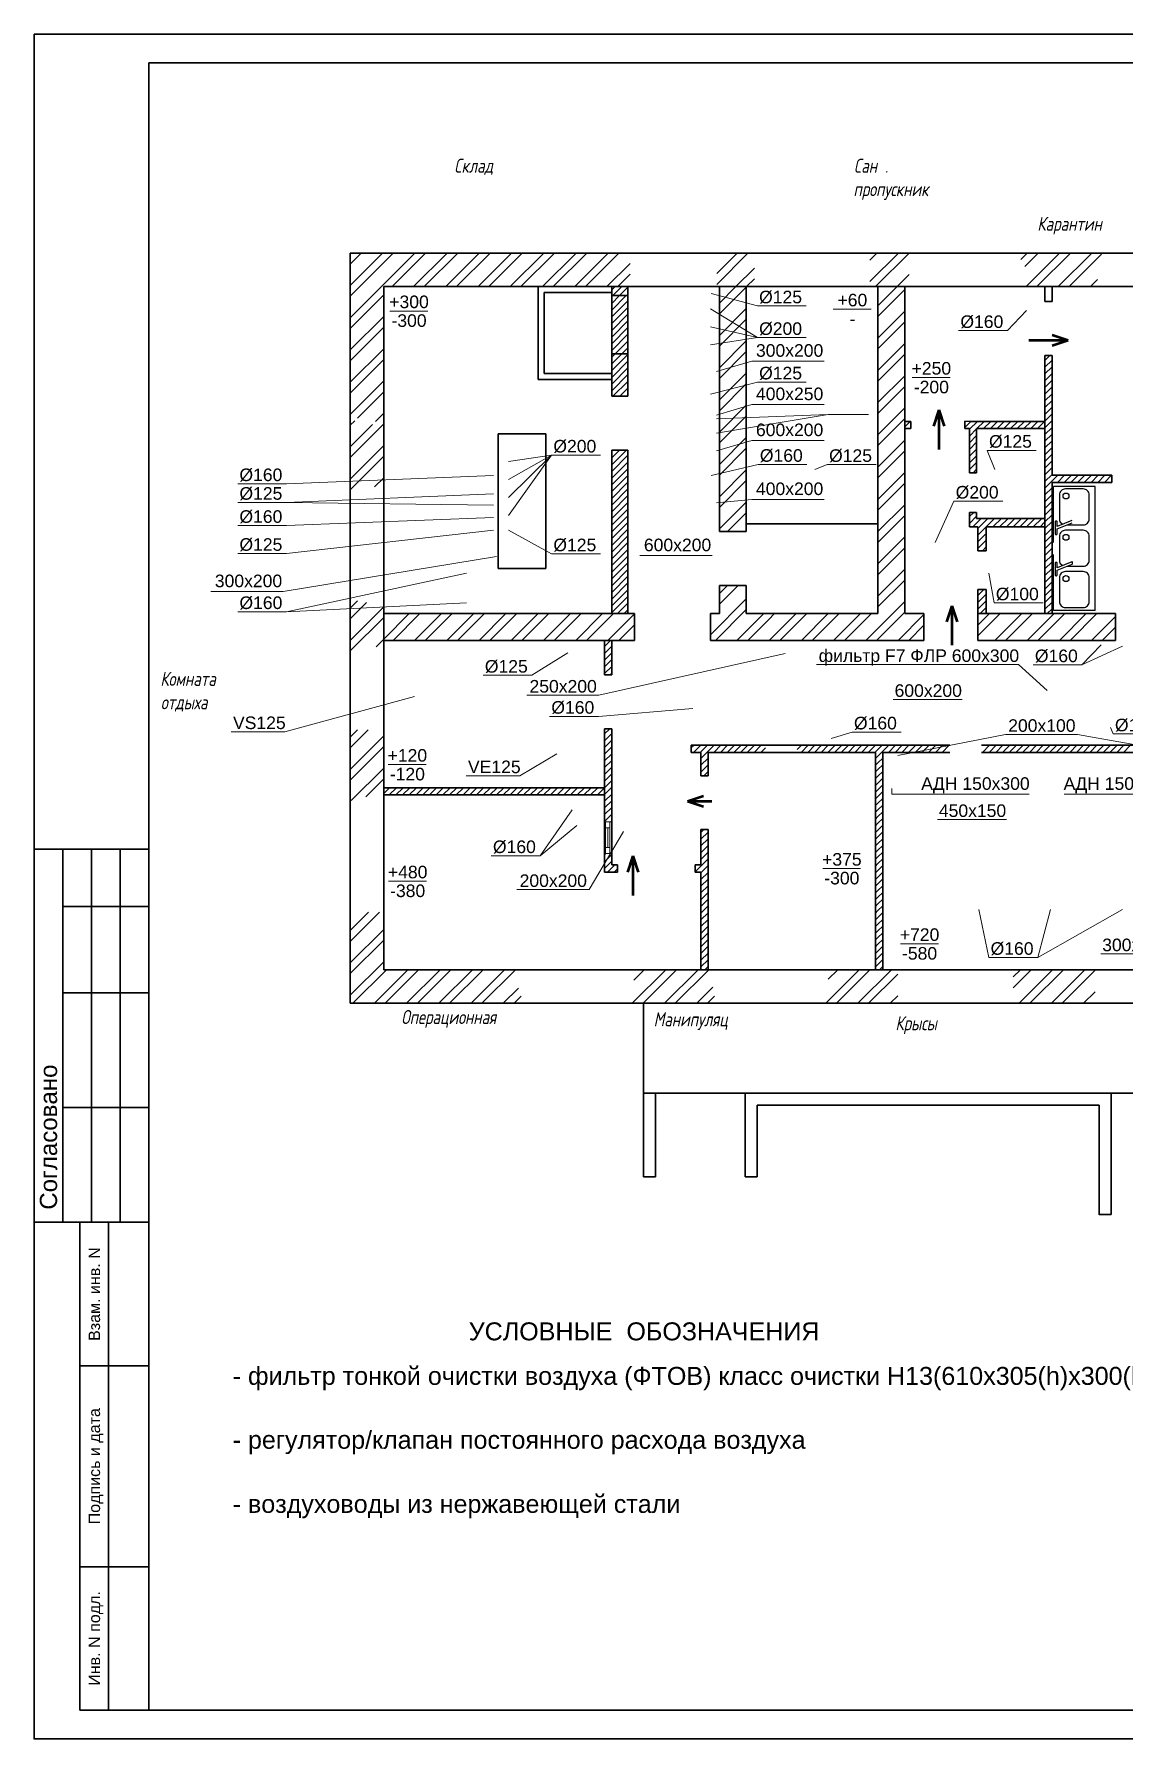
# Model space of a CAD drawing. Header units: millimetres. Extents: x -285783 to 224003, y -270247 to -22062.
# Drawn here: x 139543 to 157759, y -50537 to -22062 of the extents above; entities that cross this region are included whole.
import ezdxf
from ezdxf.enums import TextEntityAlignment as Align

# ---------------------------------------------------------------- set-up
doc = ezdxf.new("R2010")
doc.units = ezdxf.units.MM
for name, color, linetype, lineweight in [('12 текст рамки', 7, 'Continuous', 30), ('13 рамка', 7, 'Continuous', 30), ('1А монолит', 7, 'Continuous', 30), ('стены нар', 7, 'Continuous', 30), ('штриховки', 86, 'Continuous', 20)]:
    doc.layers.add(name, color=color, linetype=linetype, lineweight=lineweight)
for name, color, linetype in [('SANTEH', 30, 'Continuous'), ('ОК и Д', 5, 'Continuous'), ('перегородки', 7, 'Continuous')]:
    doc.layers.add(name, color=color, linetype=linetype)
doc.layers.get('0').off()
doc.styles.add('ВЫС21', font='arial.ttf', dxfattribs={"height": 21})
doc.styles.add('РАМКА', font='arial.ttf')
doc.styles.add('стиль1', font='')
doc.styles.add('ТЕКСТ', font='arial.ttf', dxfattribs={"oblique": 10, "height": 150})
doc.styles.get('стиль1').set_extended_font_data('GOST Common', italic=True)

# ---------------------------------------------------------------- blocks, each defined once
blk = doc.blocks.new('_Oblique')
at = {"color": 0, "linetype": 'ByBlock', "lineweight": -2}
blk.add_line((-0.5, -0.5), (0.5, 0.5), dxfattribs=at)

msp = doc.modelspace()

# ---------------------------------------------------------------- linework, layer by layer
at = {"layer": '12 текст рамки', "color": 7, "lineweight": 15}
for p, q in [((150859, -26392), (151632, -26603)), ((146124, -26687), (145491, -26687)), ((150847, -26650), (151632, -27131)), ((151632, -26603), (152448, -26603)), ((153534, -26657), (152901, -26657)), ((155813, -27015), (156131, -26680)), ((150847, -26950), (151632, -27131)), ((154996, -27015), (155813, -27015)), ((151632, -27131), (150847, -27250)), ((151632, -27131), (152448, -27131)), ((150947, -27700), (151541, -27523)), ((151541, -27523), (152750, -27523)), ((150847, -28075), (151632, -27874)), ((151632, -27874), (152448, -27874)), ((154854, -27798), (154221, -27798)), ((150947, -28425), (151541, -28248)), ((152818, -28418), (150947, -28489)), ((152818, -28418), (150947, -28725)), ((151541, -28248), (152750, -28248)), ((152818, -28418), (153492, -28418)), ((150947, -29025), (151541, -28849)), ((151541, -28849), (152750, -28849)), ((155601, -29337), (155474, -29015)), ((155474, -29015), (156290, -29015)), ((147471, -29800), (148193, -29095)), ((147471, -29200), (148193, -29095)), ((148193, -29095), (147471, -29500)), ((148193, -29095), (147471, -30100)), ((148193, -29095), (149010, -29095)), ((150859, -29437), (151644, -29250)), ((151644, -29250), (152460, -29250)), ((152590, -29337), (152801, -29251)), ((152801, -29251), (153618, -29251)), ((142946, -29573), (143762, -29573)), ((147221, -29437), (143762, -29573)), ((142946, -29884), (143762, -29884)), ((147221, -29742), (143762, -29884)), ((143762, -29884), (147221, -29928)), ((150947, -29890), (151541, -29833)), ((151541, -29833), (152750, -29833)), ((154601, -30552), (154917, -29864)), ((154917, -29864), (155734, -29864)), ((147221, -30134), (143762, -30269)), ((142946, -30269), (143762, -30269)), ((147221, -30346), (143762, -30737)), ((147471, -30346), (148193, -30744)), ((142946, -30737), (143762, -30737)), ((148193, -30744), (149010, -30744)), ((147271, -30790), (143705, -31372)), ((149667, -30771), (150876, -30771)), ((146771, -31065), (143762, -31710)), ((155498, -31065), (155589, -31564)), ((142496, -31372), (143705, -31372)), ((146771, -31560), (143762, -31710)), ((155589, -31564), (156406, -31564)), ((142946, -31710), (143762, -31710)), ((147864, -32772), (148465, -32394)), ((148985, -33105), (152097, -32409)), ((157057, -32597), (157376, -32262)), ((157057, -32597), (157736, -32286)), ((152623, -32594), (155995, -32594)), ((155995, -32594), (156476, -33028)), ((156241, -32597), (157057, -32597)), ((147048, -32772), (147864, -32772)), ((143736, -33714), (145903, -33126)), ((147778, -33105), (148985, -33105)), ((153901, -33177), (155055, -33177)), ((148159, -33458), (148975, -33458)), ((148975, -33458), (150552, -33327)), ((142838, -33714), (143736, -33714)), ((152864, -33830), (153217, -33720)), ((153217, -33720), (154033, -33720)), ((153977, -34110), (155779, -33761)), ((155779, -33761), (156985, -33761)), ((156985, -33761), (158957, -34110)), ((157579, -33752), (157536, -33644)), ((157579, -33752), (158396, -33752)), ((147664, -34451), (148281, -34081)), ((146096, -34262), (145462, -34262)), ((146766, -34451), (147664, -34451)), ((153877, -34660), (153877, -34757)), ((148000, -35786), (148536, -35020)), ((156177, -34757), (153877, -34757)), ((156757, -34757), (159057, -34757)), ((148000, -35786), (148612, -35280)), ((154641, -35182), (155795, -35182)), ((148820, -36351), (149397, -35380)), ((147183, -35786), (148000, -35786)), ((153358, -35999), (152725, -35999)), ((146101, -36212), (145468, -36212)), ((147613, -36351), (148820, -36351)), ((155501, -37484), (155332, -36681)), ((156317, -37484), (157732, -36681)), ((156532, -36681), (156317, -37484)), ((154657, -37256), (154024, -37256)), ((155501, -37484), (156317, -37484)), ((157372, -37425), (158525, -37425))]:
    msp.add_line(p, q, dxfattribs=at)
at = {"layer": '13 рамка'}
for p, q in [((139543, -35676), (141460, -35676)), ((140022, -41908), (140022, -35676)), ((140502, -41908), (140502, -35676)), ((140981, -41908), (140981, -35676)), ((140022, -36635), (141460, -36635)), ((140022, -38073), (141460, -38073)), ((140022, -39991), (141460, -39991)), ((139543, -41908), (141460, -41908)), ((140310, -50058), (140310, -41908)), ((140789, -50058), (140789, -41908)), ((140310, -44305), (141460, -44305)), ((140310, -47661), (141460, -47661)), ((140310, -50058), (141460, -50058))]:
    msp.add_line(p, q, dxfattribs=at)
for points in [[(139543, -22062), (179811, -22062), (179811, -50537), (139543, -50537)], [(141460, -22541), (179332, -22541), (179332, -50058), (141460, -50058)]]:
    msp.add_lwpolyline(points, close=True, dxfattribs=at)
at = {"layer": '1А монолит', "color": 3, "lineweight": 50}
for p, q in [((156827, -27182), (156169, -27182)), ((156827, -27182), (156557, -27093)), ((156827, -27182), (156557, -27271)), ((154666, -28340), (154577, -28610)), ((154666, -28340), (154666, -28998)), ((154666, -28340), (154756, -28610)), ((154883, -31610), (154793, -31879)), ((154883, -31610), (154883, -32268)), ((154883, -31610), (154972, -31879)), ((150462, -34875), (150732, -34786)), ((150462, -34875), (150873, -34875)), ((150462, -34875), (150732, -34964)), ((149552, -35789), (149462, -36059)), ((149552, -35789), (149552, -36447)), ((149552, -35789), (149641, -36059))]:
    msp.add_line(p, q, dxfattribs=at)
at = {"layer": 'SANTEH'}
for points in [[(157280, -29617), (156580, -29617)], [(156580, -30552), (156580, -29617)], [(157280, -31687), (157280, -29617)], [(157280, -31687), (156580, -31687), (156580, -30752)]]:
    msp.add_lwpolyline(points, dxfattribs=at)
for points in [[(156809, -30259), (157080, -30259, 0.414214), (157180, -30159), (157180, -29759, 0.414214), (157080, -29659), (156780, -29659, 0.414214), (156680, -29759), (156680, -30159, 0.285996), (156736, -30249)], [(156886, -30187), (156641, -30287), (156641, -30206, 0.414214), (156631, -30196), (156620, -30196, 0.414214), (156610, -30206), (156610, -30408, 0.414214), (156620, -30418), (156631, -30418, 0.414214), (156641, -30408), (156641, -30327), (156893, -30224)], [(156809, -30949), (157080, -30949, 0.414214), (157180, -30849), (157180, -30449, 0.414214), (157080, -30349), (156780, -30349, 0.414214), (156680, -30449), (156680, -30849, 0.285996), (156736, -30939)], [(156886, -30877), (156641, -30977), (156641, -30896, 0.414214), (156631, -30886), (156620, -30886, 0.414214), (156610, -30896), (156610, -31098, 0.414214), (156620, -31108), (156631, -31108, 0.414214), (156641, -31098), (156641, -31017), (156893, -30914)], [(156893, -30914, 0.304757), (156900, -30905), (156900, -30887, 0.532853), (156886, -30877)]]:
    msp.add_lwpolyline(points, format="xyb", dxfattribs=at)
msp.add_lwpolyline([(157180, -31139, 0.414214), (157080, -31039), (156780, -31039, 0.414214), (156680, -31139), (156680, -31539, 0.414214), (156780, -31639), (157080, -31639, 0.414214), (157180, -31539)], format="xyb", close=True, dxfattribs=at)
for centre in [(156790, -29777), (156790, -30467), (156790, -31157)]:
    msp.add_circle(centre, 49.6, dxfattribs=at)
at = {"layer": 'ОК и Д', "color": 7, "lineweight": 15, "transparency": 33554687}
for p, q in [((149197, -35220), (149077, -35220)), ((149197, -35750), (149077, -35750))]:
    msp.add_line(p, q, dxfattribs=at)
at = {"layer": 'ОК и Д', "color": 7, "lineweight": 15}
for p, q in [((149095, -35320), (149095, -35220)), ((149095, -35220), (149165, -35220)), ((149165, -35220), (149165, -35320)), ((149095, -35320), (149095, -35650)), ((149165, -35320), (149095, -35320)), ((149130, -35320), (149130, -35650)), ((149165, -35320), (149165, -35650)), ((149095, -35750), (149095, -35650)), ((149095, -35650), (149165, -35650)), ((149165, -35750), (149095, -35750)), ((149165, -35650), (149165, -35750))]:
    msp.add_line(p, q, dxfattribs=at)
at = {"layer": 'перегородки', "lineweight": 30}
for p, q in [((151077, -25720), (144827, -25720)), ((149677, -25720), (144827, -25720)), ((144827, -25720), (144827, -38250)), ((167727, -25720), (149677, -25720)), ((153397, -25720), (151077, -25720)), ((154957, -25720), (153397, -25720)), ((145387, -37690), (145387, -26280)), ((145387, -26280), (149677, -26280)), ((147967, -27830), (147967, -26280)), ((148067, -27730), (148067, -26380)), ((148067, -26380), (149197, -26380)), ((149197, -26280), (149197, -28110)), ((149457, -26430), (149197, -26430)), ((149467, -28110), (149467, -26280)), ((149677, -26280), (153647, -26280)), ((150997, -30370), (150997, -26280)), ((151447, -26280), (151447, -30370)), ((153647, -26280), (153647, -31740)), ((153647, -26280), (154097, -26280)), ((154097, -31740), (154097, -26280)), ((154097, -26280), (167167, -26280)), ((156437, -26280), (156437, -26530)), ((156437, -26530), (156437, -26280)), ((156557, -26530), (156557, -26280)), ((156437, -26530), (156557, -26530)), ((149457, -27400), (149197, -27400)), ((156437, -29580), (156437, -27430)), ((156437, -27430), (156557, -27430)), ((156557, -27430), (156557, -29430)), ((149197, -27830), (147967, -27830)), ((149197, -27730), (148067, -27730)), ((149197, -28110), (149467, -28110)), ((148097, -28740), (147297, -28740)), ((147297, -28740), (147297, -29690)), ((148097, -29690), (148097, -28740)), ((154097, -28530), (154197, -28530)), ((154197, -28650), (154097, -28650)), ((154197, -28530), (154197, -28650)), ((155177, -28530), (155097, -28528)), ((155097, -28528), (155097, -28648)), ((155097, -28648), (155177, -28650)), ((156437, -28530), (155177, -28530)), ((155177, -28650), (155177, -29390)), ((155297, -29390), (155297, -28650)), ((155297, -28650), (156437, -28650)), ((149197, -31740), (149197, -29010)), ((149197, -29010), (149467, -29010)), ((149467, -29010), (149467, -31740)), ((155177, -29390), (155297, -29390)), ((156437, -30690), (156437, -29580)), ((156557, -29430), (156557, -29430)), ((156557, -29430), (156557, -29430)), ((156557, -29430), (157557, -29430)), ((157557, -29550), (156557, -29550)), ((156557, -29550), (156557, -30690)), ((157557, -29430), (157557, -29550)), ((147297, -29690), (147297, -30990)), ((148097, -30990), (148097, -29690)), ((155297, -30050), (155177, -30050)), ((155177, -30050), (155177, -30150)), ((155177, -30150), (155177, -30150)), ((155177, -30150), (155177, -30290)), ((155297, -30150), (155297, -30050)), ((156437, -30150), (155297, -30150)), ((151447, -30370), (150997, -30370)), ((153647, -30240), (151447, -30240)), ((155177, -30290), (155317, -30290)), ((155317, -30290), (155317, -30690)), ((155457, -30690), (155457, -30290)), ((155457, -30290), (156437, -30290)), ((155317, -30690), (155457, -30690)), ((156437, -31740), (156437, -30690)), ((156557, -30690), (156557, -31740)), ((147297, -30990), (148097, -30990)), ((150997, -31740), (150997, -31270)), ((150997, -31270), (151447, -31270)), ((151447, -31270), (151447, -31740)), ((155317, -31740), (155317, -31340)), ((155317, -31340), (155457, -31340)), ((155457, -31340), (155457, -31742)), ((145387, -31740), (149578, -31740)), ((149578, -31740), (149578, -32190)), ((150847, -32190), (150847, -31740)), ((150847, -31740), (150997, -31740)), ((151447, -31740), (151817, -31740)), ((153647, -31740), (151817, -31740)), ((154197, -31740), (154097, -31740)), ((154417, -31740), (154197, -31740)), ((154417, -32190), (154417, -31740)), ((155317, -32190), (155317, -31740)), ((155317, -31740), (157617, -31740)), ((157617, -31740), (157617, -32190)), ((149578, -32190), (145387, -32190)), ((149077, -32190), (149077, -32765)), ((149197, -32765), (149197, -32190)), ((151817, -32190), (150847, -32190)), ((151817, -32190), (154197, -32190)), ((154197, -32190), (154417, -32190)), ((157617, -32190), (155317, -32190)), ((149077, -32765), (149197, -32765)), ((149077, -33665), (149077, -35750)), ((149197, -33665), (149077, -33665)), ((149197, -35750), (149197, -33665)), ((153007, -33940), (150527, -33940)), ((150527, -33940), (150527, -34060)), ((150527, -34060), (150687, -34060)), ((150687, -34060), (150687, -34450)), ((150807, -34450), (150807, -34060)), ((150807, -34060), (153607, -34060)), ((153007, -33940), (154847, -33940)), ((153607, -37690), (153607, -34060)), ((154847, -34060), (153727, -34060)), ((153727, -34060), (153727, -37690)), ((159027, -33940), (155377, -33940)), ((155377, -34060), (159207, -34060)), ((150687, -34450), (150807, -34450)), ((149077, -34650), (145387, -34650)), ((149077, -34770), (145387, -34770)), ((150807, -35350), (150687, -35350)), ((150687, -35350), (150687, -35940)), ((150807, -37690), (150807, -35350)), ((149077, -35750), (149077, -36060)), ((149197, -35940), (149197, -35750)), ((149077, -36060), (149292, -36060)), ((149292, -35940), (149197, -35940)), ((149292, -36060), (149292, -35940)), ((150687, -35940), (150592, -35940)), ((150592, -35940), (150592, -36060)), ((150592, -36060), (150687, -36060)), ((150687, -36060), (150687, -37690)), ((167167, -37690), (145387, -37690)), ((144827, -38250), (167727, -38250)), ((149727, -39750), (149727, -41150)), ((149927, -41150), (149927, -39750)), ((151427, -41150), (151427, -39750)), ((151427, -39750), (157547, -39750)), ((157547, -39750), (157547, -41779)), ((157347, -39950), (151627, -39950)), ((151627, -39950), (151627, -41150)), ((157347, -41782), (157347, -39950)), ((149727, -41150), (149927, -41150)), ((151627, -41150), (151427, -41150)), ((157547, -41779), (157347, -41779))]:
    msp.add_line(p, q, dxfattribs=at)
at = {"layer": 'стены нар'}
for p, q in [((149467, -29570), (149467, -31370)), ((149578, -31740), (149578, -32190)), ((149727, -38250), (159247, -38250)), ((149727, -39750), (149727, -38250)), ((159247, -39750), (149727, -39750))]:
    msp.add_line(p, q, dxfattribs=at)
at = {"layer": 'штриховки', "color": 18, "lineweight": 15, "true_color": 0x000000}
for p, q in [((144827, -25722), (144829, -25720)), ((144827, -26261), (145368, -25720)), ((144827, -26800), (145907, -25720)), ((144827, -25902), (145009, -25720)), ((144827, -26440), (145547, -25720)), ((145526, -26280), (146086, -25720)), ((145885, -26280), (146445, -25720)), ((146065, -26280), (146625, -25720)), ((146424, -26280), (146984, -25720)), ((146604, -26280), (147164, -25720)), ((146963, -26280), (147523, -25720)), ((147143, -26280), (147703, -25720)), ((147502, -26280), (148062, -25720)), ((147681, -26280), (148241, -25720)), ((148041, -26280), (148601, -25720)), ((148220, -26280), (148780, -25720)), ((148580, -26280), (149140, -25720)), ((148759, -26280), (149319, -25720)), ((149118, -26280), (149507, -25891)), ((150952, -26063), (151295, -25720)), ((150952, -26243), (151474, -25720)), ((153510, -25840), (153630, -25720)), ((153513, -26196), (153989, -25720)), ((153608, -26280), (154168, -25720)), ((156036, -25828), (156144, -25720)), ((156101, -25942), (156324, -25720)), ((156123, -26280), (156683, -25720)), ((156303, -26280), (156863, -25720)), ((156662, -26280), (157222, -25720)), ((156841, -26280), (157382, -25739)), ((149298, -26280), (149507, -26071)), ((151274, -26280), (151583, -25971)), ((151453, -26280), (151583, -26150)), ((153968, -26280), (154171, -26076)), ((157201, -26280), (157317, -26163)), ((144827, -26979), (145387, -26419)), ((150997, -26557), (151274, -26280)), ((150997, -26736), (151447, -26286)), ((153647, -26601), (153968, -26280)), ((153647, -26780), (154097, -26330)), ((150997, -27095), (151447, -26645)), ((153647, -27139), (154097, -26689)), ((144827, -27338), (145387, -26778)), ((144827, -27518), (145387, -26958)), ((150997, -27275), (151447, -26825)), ((153647, -27319), (154097, -26869)), ((144827, -27877), (145387, -27317)), ((150997, -27634), (151447, -27184)), ((153647, -27678), (154097, -27228)), ((144827, -28057), (145387, -27497)), ((150997, -27814), (151447, -27364)), ((153647, -27858), (154097, -27408)), ((144827, -28416), (145387, -27856)), ((150997, -28173), (151447, -27723)), ((150997, -28353), (151447, -27903)), ((153647, -28217), (154097, -27767)), ((144947, -28476), (145387, -28036)), ((153647, -28397), (154097, -27947)), ((145249, -28532), (145387, -28395)), ((150997, -28712), (151447, -28262)), ((150997, -28891), (151447, -28441)), ((153647, -28756), (154097, -28306)), ((144827, -28596), (144903, -28520)), ((144827, -28955), (145197, -28585)), ((144827, -29134), (145376, -28585)), ((153647, -28935), (154097, -28485)), ((144827, -29494), (145387, -28934)), ((150997, -29251), (151447, -28801)), ((150997, -29430), (151447, -28980)), ((153647, -29295), (154097, -28845)), ((153647, -29474), (154097, -29024)), ((144827, -29673), (145387, -29113)), ((145235, -29625), (145387, -29472)), ((150997, -29789), (151447, -29339)), ((150997, -29969), (151447, -29519)), ((153647, -29834), (154097, -29384)), ((153647, -30013), (154097, -29563)), ((150997, -30328), (151447, -29878)), ((151135, -30370), (151447, -30058)), ((153647, -30372), (154097, -29922)), ((153647, -30552), (154097, -30102)), ((153647, -30911), (154097, -30461)), ((153647, -31091), (154097, -30641)), ((153647, -31450), (154097, -31000)), ((150997, -31406), (151133, -31270)), ((150997, -31585), (151313, -31270)), ((153647, -31630), (154097, -31180)), ((144827, -31649), (144947, -31529)), ((144827, -31829), (145101, -31555)), ((150847, -32095), (151447, -31495)), ((153446, -32190), (154097, -31539)), ((144827, -32188), (145387, -31628)), ((144834, -32360), (145387, -31807)), ((145387, -32167), (145814, -31740)), ((145543, -32190), (145993, -31740)), ((145902, -32190), (146352, -31740)), ((146082, -32190), (146532, -31740)), ((146441, -32190), (146891, -31740)), ((146621, -32190), (147071, -31740)), ((146980, -32190), (147430, -31740)), ((147160, -32190), (147610, -31740)), ((147519, -32190), (147969, -31740)), ((147698, -32190), (148148, -31740)), ((148058, -32190), (148508, -31740)), ((148237, -32190), (148687, -31740)), ((148596, -32190), (149046, -31740)), ((148776, -32190), (149226, -31740)), ((149135, -32190), (149578, -31747)), ((150931, -32190), (151447, -31674)), ((151291, -32190), (151741, -31740)), ((151470, -32190), (151817, -31843)), ((151817, -31843), (151920, -31740)), ((151829, -32190), (152279, -31740)), ((152009, -32190), (152459, -31740)), ((152368, -32190), (152818, -31740)), ((152548, -32190), (152998, -31740)), ((152907, -32190), (153357, -31740)), ((153087, -32190), (153537, -31740)), ((153625, -32190), (154097, -31718)), ((153985, -32190), (154417, -31758)), ((155317, -31935), (155512, -31740)), ((155317, -32115), (155692, -31740)), ((155601, -32190), (156051, -31740)), ((155781, -32190), (156231, -31740)), ((156140, -32190), (156590, -31740)), ((156319, -32190), (156769, -31740)), ((156679, -32190), (157129, -31740)), ((156858, -32190), (157308, -31740)), ((157218, -32190), (157617, -31790)), ((145259, -32295), (145387, -32167)), ((149315, -32190), (149578, -31927)), ((154164, -32190), (154417, -31937)), ((157397, -32190), (157617, -31970)), ((144827, -33804), (144947, -33684)), ((144827, -33984), (145126, -33685)), ((144827, -34343), (145387, -33783)), ((144827, -34523), (145387, -33963)), ((144844, -34865), (145387, -34322)), ((145088, -34800), (145387, -34501)), ((144827, -37037), (145134, -36730)), ((144827, -37217), (145314, -36730)), ((144827, -37576), (145387, -37016)), ((144827, -37755), (145387, -37195)), ((144827, -38115), (145387, -37555)), ((144871, -38250), (145431, -37690)), ((145231, -38250), (145791, -37690)), ((145410, -38250), (145970, -37690)), ((145769, -38250), (146329, -37690)), ((145949, -38250), (146509, -37690)), ((146308, -38250), (146868, -37690)), ((146488, -38250), (147048, -37690)), ((146847, -38250), (147407, -37690)), ((147027, -38250), (147587, -37690)), ((149541, -38250), (150101, -37690)), ((149567, -37865), (149742, -37690)), ((149721, -38250), (150281, -37690)), ((150080, -38250), (150640, -37690)), ((150259, -38250), (150819, -37690)), ((152774, -38250), (153334, -37690)), ((152817, -37848), (152975, -37690)), ((152954, -38250), (153514, -37690)), ((153313, -38250), (153873, -37690)), ((153492, -38250), (153977, -37765)), ((155907, -37811), (156028, -37690)), ((155907, -37991), (156208, -37690)), ((156007, -38250), (156567, -37690)), ((156186, -38250), (156746, -37690)), ((156546, -38250), (157106, -37690)), ((156725, -38250), (157277, -37698)), ((147386, -38250), (147637, -37999)), ((147565, -38250), (147685, -38130)), ((150619, -38250), (150887, -37982)), ((150798, -38250), (150918, -38130)), ((153852, -38250), (153977, -38125)), ((157084, -38250), (157277, -38057))]:
    msp.add_line(p, q, dxfattribs=at)
at = {"layer": 'штриховки', "color": 251, "lineweight": 5, "true_color": 0x636466}
for p, q in [((149197, -26336), (149253, -26280)), ((149197, -26561), (149328, -26430)), ((149197, -26673), (149440, -26430)), ((149215, -26430), (149365, -26280)), ((149328, -26430), (149467, -26291)), ((149197, -26785), (149467, -26515)), ((149197, -26897), (149467, -26627)), ((149197, -27010), (149467, -26740)), ((149197, -27122), (149467, -26852)), ((149197, -27234), (149467, -26964)), ((149197, -27346), (149467, -27076)), ((149256, -27400), (149467, -27189)), ((149368, -27400), (149467, -27301)), ((149197, -27459), (149256, -27400)), ((149197, -27571), (149368, -27400)), ((149197, -27683), (149467, -27413)), ((149197, -27795), (149467, -27525)), ((149197, -27908), (149467, -27638)), ((149197, -28020), (149467, -27750)), ((149219, -28110), (149467, -27862)), ((149331, -28110), (149467, -27974)), ((149444, -28110), (149467, -28087)), ((154097, -28620), (154187, -28530)), ((154179, -28650), (154197, -28632)), ((155097, -28631), (155198, -28530)), ((155177, -28663), (155310, -28530)), ((155177, -28775), (155297, -28655)), ((155302, -28650), (155422, -28530)), ((155414, -28650), (155534, -28530)), ((155527, -28650), (155647, -28530)), ((155639, -28650), (155759, -28530)), ((155751, -28650), (155871, -28530)), ((155863, -28650), (155983, -28530)), ((155976, -28650), (156096, -28530)), ((156088, -28650), (156208, -28530)), ((156200, -28650), (156320, -28530)), ((156312, -28650), (156432, -28530)), ((156425, -28650), (156437, -28638)), ((149197, -29030), (149217, -29010)), ((149197, -29142), (149329, -29010)), ((149197, -29255), (149442, -29010)), ((155177, -28887), (155297, -28767)), ((155177, -28999), (155297, -28879)), ((155177, -29112), (155297, -28992)), ((149197, -29367), (149467, -29097)), ((149197, -29479), (149467, -29209)), ((149197, -29591), (149467, -29321)), ((155177, -29224), (155297, -29104)), ((155177, -29336), (155297, -29216)), ((155236, -29390), (155297, -29329)), ((149197, -29704), (149467, -29434)), ((149197, -29816), (149467, -29546)), ((149197, -29928), (149467, -29658)), ((149197, -30040), (149467, -29770)), ((149197, -30153), (149467, -29883)), ((149197, -30265), (149467, -29995)), ((149197, -30377), (149467, -30107)), ((155177, -30122), (155249, -30050)), ((155177, -30234), (155297, -30114)), ((155234, -30290), (155374, -30150)), ((155317, -30319), (155486, -30150)), ((155461, -30288), (155598, -30150)), ((155573, -30287), (155710, -30150)), ((155686, -30287), (155823, -30150)), ((155795, -30290), (155935, -30150)), ((155907, -30290), (156047, -30150)), ((156019, -30290), (156159, -30150)), ((156132, -30290), (156272, -30150)), ((156244, -30290), (156384, -30150)), ((149197, -30489), (149467, -30219)), ((149197, -30602), (149467, -30332)), ((149197, -30714), (149467, -30444)), ((155317, -30431), (155456, -30292)), ((155317, -30543), (155455, -30405)), ((156356, -30290), (156437, -30209)), ((149197, -30826), (149467, -30556)), ((149197, -30938), (149467, -30668)), ((155317, -30656), (155455, -30517)), ((155395, -30690), (155457, -30628)), ((149197, -31051), (149467, -30781)), ((149197, -31163), (149467, -30893)), ((149197, -31275), (149467, -31005)), ((149197, -31387), (149467, -31117)), ((149197, -31500), (149467, -31230)), ((149197, -31612), (149467, -31342)), ((149197, -31724), (149467, -31454)), ((149293, -31740), (149467, -31566)), ((155317, -31441), (155418, -31340)), ((155317, -31554), (155457, -31414)), ((155317, -31666), (155457, -31526)), ((149406, -31740), (149467, -31679)), ((155355, -31740), (155457, -31638)), ((149077, -32293), (149180, -32190)), ((149077, -32405), (149197, -32285)), ((149077, -32518), (149197, -32398)), ((149077, -32630), (149197, -32510)), ((149077, -32742), (149197, -32622)), ((149166, -32765), (149197, -32734)), ((149077, -33752), (149164, -33665)), ((149077, -33865), (149197, -33745)), ((149077, -33977), (149197, -33857)), ((149077, -34089), (149106, -34060)), ((149077, -34201), (149197, -34081)), ((149106, -34060), (149197, -33969)), ((150527, -33986), (150573, -33940)), ((150566, -34060), (150686, -33940)), ((150678, -34060), (150798, -33940)), ((150687, -34163), (150910, -33940)), ((150687, -34275), (150807, -34155)), ((150902, -34060), (151022, -33940)), ((151015, -34060), (151135, -33940)), ((151127, -34060), (151247, -33940)), ((151239, -34060), (151359, -33940)), ((151351, -34060), (151447, -33964)), ((151447, -33964), (151471, -33940)), ((151464, -34060), (151584, -33940)), ((151576, -34060), (151696, -33940)), ((151688, -34060), (151767, -33981)), ((152297, -34012), (152369, -33940)), ((152362, -34060), (152482, -33940)), ((152474, -34060), (152594, -33940)), ((152586, -34060), (152706, -33940)), ((152698, -34060), (152818, -33940)), ((152811, -34060), (152931, -33940)), ((152923, -34060), (153043, -33940)), ((153035, -34060), (153155, -33940)), ((153147, -34060), (153267, -33940)), ((153260, -34060), (153380, -33940)), ((153372, -34060), (153492, -33940)), ((153484, -34060), (153604, -33940)), ((153596, -34060), (153647, -34009)), ((153607, -34162), (153647, -34122)), ((153647, -34009), (153716, -33940)), ((153647, -34122), (153829, -33940)), ((153647, -34234), (153727, -34154)), ((153821, -34060), (153941, -33940)), ((153933, -34060), (154053, -33940)), ((154045, -34060), (154165, -33940)), ((154158, -34060), (154278, -33940)), ((154270, -34060), (154390, -33940)), ((154382, -34060), (154502, -33940)), ((154494, -34060), (154614, -33940)), ((154607, -34060), (154727, -33940)), ((154719, -34060), (154839, -33940)), ((149077, -34314), (149197, -34194)), ((149077, -34426), (149197, -34306)), ((149077, -34538), (149197, -34418)), ((150687, -34388), (150807, -34268)), ((150737, -34450), (150807, -34380)), ((153607, -34274), (153647, -34234)), ((153607, -34386), (153647, -34346)), ((153647, -34346), (153727, -34266)), ((153647, -34458), (153727, -34378)), ((145387, -34748), (145485, -34650)), ((145478, -34770), (145598, -34650)), ((145590, -34770), (145710, -34650)), ((145702, -34770), (145822, -34650)), ((145814, -34770), (145934, -34650)), ((145927, -34770), (146047, -34650)), ((146039, -34770), (146159, -34650)), ((146151, -34770), (146271, -34650)), ((146263, -34770), (146383, -34650)), ((146376, -34770), (146496, -34650)), ((146488, -34770), (146608, -34650)), ((146600, -34770), (146720, -34650)), ((146712, -34770), (146832, -34650)), ((146825, -34770), (146945, -34650)), ((146937, -34770), (147057, -34650)), ((147049, -34770), (147169, -34650)), ((147161, -34770), (147281, -34650)), ((147274, -34770), (147394, -34650)), ((147386, -34770), (147506, -34650)), ((147498, -34770), (147618, -34650)), ((147610, -34770), (147730, -34650)), ((147723, -34770), (147843, -34650)), ((147835, -34770), (147955, -34650)), ((147947, -34770), (148067, -34650)), ((148059, -34770), (148179, -34650)), ((148172, -34770), (148292, -34650)), ((148284, -34770), (148404, -34650)), ((148396, -34770), (148516, -34650)), ((148508, -34770), (148628, -34650)), ((148621, -34770), (148741, -34650)), ((148733, -34770), (148853, -34650)), ((148845, -34770), (148965, -34650)), ((148958, -34770), (149077, -34650)), ((149077, -34650), (149197, -34530)), ((149077, -34763), (149197, -34643)), ((153607, -34498), (153647, -34458)), ((153607, -34611), (153647, -34571)), ((153607, -34723), (153647, -34683)), ((153647, -34571), (153727, -34491)), ((153647, -34683), (153727, -34603)), ((153647, -34795), (153727, -34715)), ((149070, -34770), (149077, -34763)), ((149077, -34875), (149197, -34755)), ((149077, -34987), (149197, -34867)), ((149077, -35099), (149197, -34979)), ((153607, -34835), (153647, -34795)), ((153607, -34947), (153647, -34907)), ((153607, -35060), (153647, -35020)), ((153647, -34907), (153727, -34827)), ((153647, -35020), (153727, -34940)), ((149077, -35212), (149099, -35190)), ((149099, -35190), (149197, -35092)), ((149181, -35220), (149197, -35204)), ((153607, -35172), (153647, -35132)), ((153607, -35284), (153647, -35244)), ((153647, -35132), (153727, -35052)), ((153647, -35244), (153727, -35164)), ((153647, -35356), (153727, -35276)), ((150687, -35398), (150735, -35350)), ((150687, -35510), (150807, -35390)), ((150687, -35622), (150807, -35502)), ((153607, -35396), (153647, -35356)), ((153607, -35509), (153647, -35469)), ((153607, -35621), (153647, -35581)), ((153647, -35469), (153727, -35389)), ((153647, -35581), (153727, -35501)), ((149077, -35885), (149197, -35765)), ((149077, -35998), (149197, -35878)), ((150592, -36054), (150807, -35839)), ((150687, -35735), (150807, -35615)), ((150687, -35847), (150807, -35727)), ((153607, -35733), (153647, -35693)), ((153607, -35845), (153647, -35805)), ((153647, -35693), (153727, -35613)), ((153647, -35805), (153727, -35725)), ((153647, -35918), (153727, -35838)), ((149127, -36060), (149247, -35940)), ((149239, -36060), (149292, -36007)), ((150592, -35942), (150594, -35940)), ((150687, -36071), (150807, -35951)), ((150687, -36184), (150807, -36064)), ((153607, -35958), (153647, -35918)), ((153607, -36070), (153647, -36030)), ((153607, -36182), (153647, -36142)), ((153647, -36030), (153727, -35950)), ((153647, -36142), (153727, -36062)), ((150687, -36296), (150807, -36176)), ((150687, -36408), (150807, -36288)), ((150687, -36520), (150807, -36400)), ((153607, -36294), (153647, -36254)), ((153607, -36407), (153647, -36367)), ((153647, -36254), (153727, -36174)), ((153647, -36367), (153727, -36287)), ((153647, -36479), (153727, -36399)), ((150687, -36633), (150807, -36513)), ((150687, -36745), (150807, -36625)), ((153607, -36519), (153647, -36479)), ((153607, -36631), (153647, -36591)), ((153607, -36743), (153647, -36703)), ((153647, -36591), (153727, -36511)), ((153647, -36703), (153727, -36623)), ((150687, -36857), (150807, -36737)), ((150687, -36969), (150807, -36849)), ((150687, -37082), (150807, -36962)), ((153607, -36856), (153647, -36816)), ((153607, -36968), (153647, -36928)), ((153647, -36816), (153727, -36736)), ((153647, -36928), (153727, -36848)), ((153647, -37040), (153727, -36960)), ((150687, -37194), (150807, -37074)), ((150687, -37306), (150807, -37186)), ((150687, -37418), (150807, -37298)), ((153607, -37080), (153647, -37040)), ((153607, -37192), (153647, -37152)), ((153607, -37305), (153647, -37265)), ((153647, -37152), (153727, -37072)), ((153647, -37265), (153727, -37185)), ((153647, -37377), (153727, -37297)), ((150687, -37531), (150807, -37411)), ((150687, -37643), (150807, -37523)), ((153607, -37417), (153647, -37377)), ((153607, -37529), (153647, -37489)), ((153647, -37489), (153727, -37409)), ((153647, -37601), (153727, -37521)), ((150752, -37690), (150807, -37635)), ((153607, -37641), (153647, -37601)), ((153671, -37690), (153727, -37634))]:
    msp.add_line(p, q, dxfattribs=at)
at = {"layer": 'штриховки', "color": 251, "true_color": 0x636466}
for p, q in [((156437, -27515), (156522, -27430)), ((156437, -27627), (156557, -27507)), ((156437, -27739), (156557, -27619)), ((156437, -27852), (156557, -27732)), ((156437, -27964), (156557, -27844)), ((156437, -28076), (156557, -27956)), ((156437, -28189), (156557, -28069)), ((156437, -28301), (156557, -28181)), ((156437, -28413), (156557, -28293)), ((156437, -28525), (156557, -28405)), ((156437, -28638), (156557, -28518)), ((156437, -28750), (156557, -28630)), ((156437, -28862), (156557, -28742)), ((156437, -28974), (156557, -28854)), ((156437, -29087), (156557, -28967)), ((156437, -29199), (156557, -29079)), ((156437, -29311), (156557, -29191)), ((156437, -29423), (156557, -29303)), ((156437, -29536), (156557, -29416)), ((156437, -29648), (156655, -29430)), ((156647, -29550), (156767, -29430)), ((156760, -29550), (156880, -29430)), ((156872, -29550), (156992, -29430)), ((156984, -29550), (157104, -29430)), ((157096, -29550), (157216, -29430)), ((157209, -29550), (157329, -29430)), ((157321, -29550), (157441, -29430)), ((157433, -29550), (157553, -29430)), ((157545, -29550), (157557, -29538)), ((156437, -29760), (156557, -29640)), ((156437, -29872), (156557, -29752)), ((156437, -29985), (156557, -29865)), ((156437, -30097), (156557, -29977)), ((156437, -30209), (156557, -30089)), ((156437, -30321), (156557, -30201)), ((156437, -30434), (156557, -30314)), ((156437, -30546), (156557, -30426)), ((156437, -30658), (156557, -30538)), ((156437, -30770), (156557, -30650)), ((156437, -30883), (156557, -30763)), ((156437, -30995), (156557, -30875)), ((156437, -31107), (156557, -30987)), ((156437, -31219), (156557, -31099)), ((156437, -31332), (156557, -31212)), ((156437, -31444), (156557, -31324)), ((156437, -31556), (156557, -31436)), ((156437, -31668), (156557, -31548)), ((156478, -31740), (156557, -31661)), ((155393, -34060), (155512, -33940)), ((155505, -34060), (155625, -33940)), ((155617, -34060), (155737, -33940)), ((155729, -34060), (155849, -33940)), ((155842, -34060), (155961, -33940)), ((155954, -34060), (156074, -33940)), ((156066, -34060), (156186, -33940)), ((156178, -34060), (156298, -33940)), ((156291, -34060), (156410, -33940)), ((156403, -34060), (156523, -33940)), ((156515, -34060), (156635, -33940)), ((156627, -34060), (156747, -33940)), ((156740, -34060), (156859, -33940)), ((156852, -34060), (156972, -33940)), ((156964, -34060), (157084, -33940)), ((157076, -34060), (157196, -33940)), ((157189, -34060), (157308, -33940)), ((157301, -34060), (157421, -33940)), ((157413, -34060), (157533, -33940)), ((157525, -34060), (157645, -33940)), ((157638, -34060), (157757, -33940)), ((157750, -34060), (157870, -33940))]:
    msp.add_line(p, q, dxfattribs=at)
at = {"layer": 'штриховки', "color": 7, "lineweight": 5}
msp.add_line((149077, -35773), (149100, -35750), dxfattribs=at)

# ---------------------------------------------------------------- block references
at = {"lineweight": 18, "xscale": 130, "yscale": 130, "zscale": 130}
for p, rotation in [((143909, -26280), 90), ((144300, -26280), 90), ((144300, -32190), 270), ((144300, -32190), 90), ((143909, -37690), 270), ((144300, -37690), 270), ((145387, -39638), 180), ((151447, -39638), 180), ((153647, -39638), 180), ((145387, -39835), 180)]:
    msp.add_blockref('_Oblique', p, dxfattribs=dict(at, rotation=rotation))
for p in [(151447, -39638), (153647, -39638)]:
    msp.add_blockref('_Oblique', p, dxfattribs=at)

# ---------------------------------------------------------------- texts
at = {"layer": '12 текст рамки', "lineweight": 15, "style": 'ТЕКСТ'}
msp.add_text('Согласовано', height=287.63, rotation=90, dxfattribs=at).set_placement((139783, -41698), align=Align.MIDDLE_LEFT)
for s, p in [('Взам. инв. N', (140550, -43107)), ('Подпись и дата', (140550, -45983)), ('Инв. N подл.', (140550, -48859))]:
    msp.add_text(s, height=191.75, rotation=90, dxfattribs=at).set_placement(p, align=Align.MIDDLE_CENTER)
at = {"layer": '12 текст рамки', "color": 5, "lineweight": 15, "char_height": 210, "attachment_point": 2, "style": 'ВЫС21'}
for s, insert in [('+300', (145810, -26429)), ('+60', (153220, -26399)), ('+250', (154540, -27539)), ('+120', (145782, -34004)), ('+375', (153044, -35741)), ('+480', (145787, -35953)), ('+720', (154343, -36998))]:
    msp.add_mtext(s, dxfattribs=dict(at, insert=insert))
at = {"layer": '12 текст рамки', "color": 7, "lineweight": 15, "char_height": 210, "attachment_point": 2, "style": 'ВЫС21'}
for s, insert in [('%%C125', (152020, -26348)), ('%%C160', (155384, -26760)), ('%%C200', (152020, -26876)), ('300x200', (152171, -27241)), ('%%C125', (152020, -27619)), ('400x250', (152171, -27966)), ('600x200', (152171, -28567)), ('%%C125', (155862, -28760)), ('%%C200', (148581, -28840)), ('%%C160', (152032, -28995)), ('%%C125', (153189, -28997)), ('%%C160', (143334, -29318)), ('400x200', (152171, -29551)), ('%%C200', (155305, -29609)), ('%%C125', (143334, -29629)), ('%%C160', (143334, -30015)), ('%%C125', (143334, -30482)), ('%%C125', (148581, -30489)), ('600x200', (150298, -30489)), ('300x200', (143127, -31090)), ('%%C100', (155977, -31309)), ('%%C160', (143334, -31455)), ('фильтр F7 ФЛР 600х300', (154332, -32339)), ('%%C160', (156629, -32342)), ('%%C125', (147436, -32517)), ('250x200', (148386, -32850)), ('600x200', (154488, -32922)), ('%%C160', (148547, -33203)), ('VS125', (143308, -33460)), ('%%C160', (153605, -33465)), ('200x100', (156387, -33506)), ('%%C160', (157967, -33497)), ('VE125', (147235, -34196)), ('АДН 150x300', (155277, -34475)), ('АДН 150x300', (157657, -34475)), ('450x150', (155228, -34928)), ('%%C160', (147571, -35531)), ('200x200', (148221, -36097)), ('%%C160', (155889, -37230)), ('300x150', (157958, -37170))]:
    msp.add_mtext(s, dxfattribs=dict(at, insert=insert))
at = {"layer": '12 текст рамки', "color": 1, "lineweight": 15, "char_height": 210, "attachment_point": 2, "style": 'ВЫС21'}
for s, insert in [('-300', (145810, -26742)), ('-', (153220, -26712)), ('-200', (154540, -27852)), ('-120', (145782, -34317)), ('-300', (153044, -36054)), ('-380', (145787, -36266)), ('-580', (154343, -37311))]:
    msp.add_mtext(s, dxfattribs=dict(at, insert=insert))
at = {"layer": '12 текст рамки', "char_height": 300, "style": 'РАМКА'}
for s, insert, width, attachment_point in [('УСЛОВНЫЕ  ОБОЗНАЧЕНИЯ', (149739, -43732), 7000, 5), ('- фильтр тонкой очистки воздуха (ФТОВ) класс очистки Н13(610x305(h)x300(l)) "Фолтер"', (142862, -44519), 17244.18, 4), ('- регулятор/клапан постоянного расхода воздуха', (142862, -45586), 17244.18, 4), ('- воздуховоды из нержавеющей стали', (142862, -46657), 17244.18, 4)]:
    msp.add_mtext(s, dxfattribs=dict(at, insert=insert, width=width, attachment_point=attachment_point))
at = {"layer": 'стены нар', "color": 159, "true_color": 0x22346e, "style": 'стиль1', "width": 0.8}
for s, height, p in [('Склад', 234.7, (146567, -24377)), ('Сан', 234.7, (153247, -24378)), ('.', 235, (153765, -24378)), ('пропускник', 234.7, (153238, -24769)), ('Карантин', 234.7, (156311, -25347)), ('Комната', 234.7, (141654, -32949)), ('отдыха', 234.7, (141662, -33340)), ('Операционная', 234.72, (145681, -38597)), ('Манипуляц', 234.7, (149899, -38635)), ('Крысы', 234.7, (153939, -38701))]:
    msp.add_text(s, height=height, dxfattribs=at).set_placement(p)

doc.saveas('drawing.dxf')
